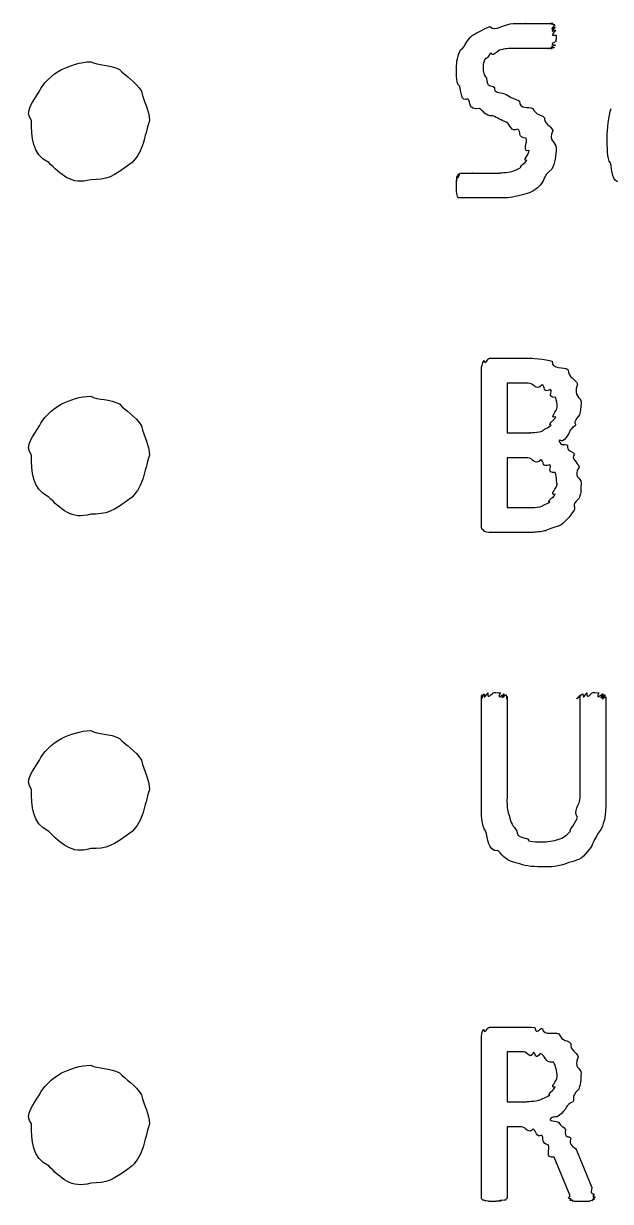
# Model space of a CAD drawing. Header units: millimetres. Extents: x 0 to 216, y 0 to 279.
# Drawn here: x 19.27 to 27.58, y 142.91 to 159.59 of the extents above; entities that cross this region are included whole.
import ezdxf

# ---------------------------------------------------------------- set-up
doc = ezdxf.new("R2010")
doc.units = ezdxf.units.MM
doc.layers.get('0').update_dxf_attribs({"linetype": 'CONTINUOUS'})

msp = doc.modelspace()

# ---------------------------------------------------------------- linework, layer by layer
at = {"color": 0}
for p, q in [((20.2241, 159.054), (20.2241, 159.054)), ((26.8111, 157.831), (26.8111, 157.831)), ((25.8685, 154.857), (26.4087, 154.857)), ((25.7528, 152.52), (25.7528, 154.725)), ((26.4142, 154.504), (26.1166, 154.504)), ((26.1166, 154.504), (26.1166, 153.799)), ((20.2241, 154.317), (20.2241, 154.317)), ((26.8277, 154.162), (26.8277, 154.162)), ((26.1166, 153.799), (26.4473, 153.799)), ((26.4087, 153.446), (26.1166, 153.446)), ((26.1166, 153.446), (26.1166, 152.74)), ((26.8277, 153.077), (26.8277, 153.077)), ((27.1639, 153.088), (27.1639, 153.088)), ((26.1166, 152.74), (26.4694, 152.74)), ((26.4197, 152.388), (25.8575, 152.388)), ((25.7528, 148.555), (25.7528, 150.06)), ((26.1166, 150.066), (26.1166, 148.649)), ((27.1529, 148.632), (27.1529, 150.066)), ((27.5167, 150.06), (27.5167, 148.583)), ((20.2241, 149.581), (20.2241, 149.581)), ((25.8685, 145.383), (26.3591, 145.383)), ((25.7528, 142.974), (25.7528, 145.251)), ((26.3536, 145.03), (26.1166, 145.03)), ((26.1166, 145.03), (26.1166, 144.325)), ((20.2241, 144.843), (20.2241, 144.843)), ((26.8277, 144.677), (26.8277, 144.677)), ((26.1166, 144.325), (26.3922, 144.325)), ((26.315, 143.972), (26.1166, 143.972)), ((26.1166, 143.972), (26.1166, 142.974)), ((27.0977, 143.641), (27.3182, 143.112)), ((27.0095, 142.991), (26.7836, 143.542)), ((27.3623, 142.974), (27.3623, 142.974))]:
    msp.add_line(p, q, dxfattribs=at)
for points in [[(25.626, 159.429), (25.6232, 159.421), (25.7831, 159.524), (25.8796, 159.551)], [(25.8796, 159.551), (25.936, 159.476), (26.0863, 159.595), (26.2048, 159.595)], [(26.2048, 159.595), (26.2296, 159.595), (26.3219, 159.595), (26.3812, 159.595)], [(26.3812, 159.595), (26.3481, 159.595), (26.4942, 159.595), (26.5465, 159.595)], [(26.5465, 159.595), (26.5686, 159.595), (26.643, 159.595), (26.6843, 159.595)], [(26.6843, 159.595), (26.6526, 159.595), (26.756, 159.595), (26.767, 159.595)], [(26.767, 159.595), (26.6788, 159.595), (26.7904, 159.589), (26.7946, 159.578)], [(26.7946, 159.578), (26.6857, 159.458), (26.8001, 159.559), (26.8001, 159.545)], [(26.8001, 159.545), (26.6899, 159.432), (26.8056, 159.518), (26.8056, 159.495)], [(26.8056, 159.495), (26.6926, 159.392), (26.8111, 159.453), (26.8111, 159.424)], [(25.4606, 159.231), (25.4799, 159.198), (25.5557, 159.377), (25.626, 159.429)], [(26.8056, 159.341), (26.6899, 159.286), (26.8029, 159.3), (26.8001, 159.286)], [(26.8111, 159.424), (26.8111, 159.333), (26.8084, 159.366), (26.8056, 159.341)], [(25.4, 158.966), (25.4, 159.039), (25.4193, 159.154), (25.4606, 159.231)], [(25.8796, 159.17), (25.8038, 159.054), (25.8203, 159.121), (25.8024, 159.088)], [(26.0119, 159.22), (25.8741, 159.099), (25.9154, 159.192), (25.8796, 159.17)], [(26.2048, 159.242), (26.0973, 159.242), (26.067, 159.234), (26.0119, 159.22)], [(26.4142, 159.242), (26.2489, 159.242), (26.2819, 159.242), (26.2048, 159.242)], [(26.5741, 159.242), (26.4914, 159.242), (26.4763, 159.242), (26.4142, 159.242)], [(26.6843, 159.242), (26.5796, 159.242), (26.6182, 159.242), (26.5741, 159.242)], [(26.756, 159.242), (26.6416, 159.242), (26.7174, 159.242), (26.6843, 159.242)], [(26.7836, 159.253), (26.6678, 159.242), (26.767, 159.242), (26.756, 159.242)], [(26.8001, 159.286), (26.6816, 159.256), (26.7904, 159.26), (26.7836, 159.253)], [(19.8107, 158.944), (19.9278, 158.999), (20.0835, 159.054), (20.2241, 159.054)], [(20.2241, 159.054), (20.3247, 158.999), (20.4997, 159.017), (20.632, 158.944)], [(25.8024, 159.088), (25.7707, 158.991), (25.7803, 159.027), (25.7803, 158.994)], [(25.7803, 158.994), (25.7707, 158.892), (25.7941, 158.87), (25.8244, 158.823)], [(19.4965, 158.636), (19.5419, 158.738), (19.6784, 158.874), (19.8107, 158.944)], [(20.632, 158.944), (20.7064, 158.856), (20.8662, 158.771), (20.9407, 158.636)], [(25.4441, 158.713), (25.4, 158.724), (25.4, 158.867), (25.4, 158.966)], [(25.8244, 158.823), (25.83, 158.68), (25.8919, 158.731), (25.9402, 158.691)], [(25.5598, 158.531), (25.4579, 158.466), (25.473, 158.642), (25.4441, 158.713)], [(25.9402, 158.691), (25.925, 158.603), (26.0422, 158.621), (26.1056, 158.592)], [(19.3862, 158.222), (19.2732, 158.352), (19.4221, 158.503), (19.4965, 158.636)], [(20.9407, 158.636), (20.9751, 158.47), (21.0564, 158.365), (21.0564, 158.222)], [(25.7252, 158.393), (25.5571, 158.363), (25.6109, 158.478), (25.5598, 158.531)], [(26.1056, 158.592), (26.1676, 158.543), (26.2296, 158.531), (26.293, 158.498)], [(26.293, 158.498), (26.2957, 158.363), (26.4211, 158.433), (26.4804, 158.393)], [(25.9126, 158.288), (25.7969, 158.286), (25.7872, 158.356), (25.7252, 158.393)], [(26.4804, 158.393), (26.5355, 158.286), (26.5975, 158.312), (26.6458, 158.261)], [(27.5346, 157.985), (27.5346, 158.096), (27.5525, 158.283), (27.5897, 158.393)], [(19.6288, 157.627), (19.3918, 157.743), (19.3862, 157.991), (19.3862, 158.222)], [(21.0564, 158.222), (20.9751, 157.977), (20.9737, 157.792), (20.8084, 157.627)], [(26.1056, 158.2), (26.0422, 158.224), (25.9788, 158.258), (25.9126, 158.288)], [(26.2709, 158.101), (26.1676, 158.047), (26.1676, 158.17), (26.1056, 158.2)], [(26.6458, 158.261), (26.6347, 158.184), (26.7367, 158.148), (26.767, 158.079)], [(26.3867, 157.974), (26.2626, 157.974), (26.3178, 158.064), (26.2709, 158.101)], [(26.767, 158.079), (26.6926, 157.926), (26.8111, 157.926), (26.8111, 157.831)], [(27.5787, 157.621), (27.5346, 157.679), (27.5346, 157.849), (27.5346, 157.985)], [(26.4308, 157.798), (26.3219, 157.76), (26.4156, 157.926), (26.3867, 157.974)], [(26.8111, 157.831), (26.8111, 157.721), (26.7904, 157.621), (26.7505, 157.533)], [(26.315, 157.561), (26.2819, 157.562), (26.3784, 157.623), (26.3977, 157.66)], [(26.3977, 157.66), (26.3219, 157.639), (26.4308, 157.745), (26.4308, 157.798)], [(20.2241, 157.384), (19.954, 157.298), (19.7942, 157.464), (19.6288, 157.627)], [(20.8084, 157.627), (20.53, 157.415), (20.4515, 157.384), (20.2241, 157.384)], [(26.0119, 157.478), (25.9871, 157.478), (26.1304, 157.485), (26.1827, 157.5)], [(26.1827, 157.5), (26.2075, 157.507), (26.2778, 157.535), (26.315, 157.561)], [(26.7505, 157.533), (26.6127, 157.426), (26.654, 157.369), (26.5851, 157.307)], [(27.7165, 157.351), (27.5966, 157.348), (27.6117, 157.514), (27.5787, 157.621)], [(25.4, 157.379), (25.4028, 157.319), (25.4069, 157.424), (25.411, 157.439)], [(25.4, 157.291), (25.4, 157.272), (25.4, 157.357), (25.4, 157.379)], [(25.411, 157.439), (25.4138, 157.348), (25.4234, 157.463), (25.4276, 157.467)], [(25.4276, 157.467), (25.4248, 157.36), (25.4441, 157.478), (25.4551, 157.478)], [(25.4551, 157.478), (25.451, 157.478), (25.4896, 157.478), (25.5157, 157.478)], [(25.5157, 157.478), (25.5061, 157.478), (25.5819, 157.478), (25.626, 157.478)], [(25.626, 157.478), (25.5984, 157.478), (25.728, 157.478), (25.7914, 157.478)], [(25.7914, 157.478), (25.841, 157.478), (25.9264, 157.478), (26.0119, 157.478)], [(25.411, 157.17), (25.4, 157.183), (25.4, 157.238), (25.4, 157.291)], [(25.4386, 157.125), (25.4138, 157.125), (25.4179, 157.139), (25.411, 157.17)], [(26.3371, 157.17), (26.1634, 157.125), (26.1386, 157.125), (26.0284, 157.125)], [(26.5851, 157.307), (26.4721, 157.187), (26.4322, 157.202), (26.3371, 157.17)], [(25.5102, 157.125), (25.44, 157.125), (25.4524, 157.125), (25.4386, 157.125)], [(25.6425, 157.125), (25.5102, 157.125), (25.5461, 157.125), (25.5102, 157.125)], [(25.8189, 157.125), (25.7307, 157.125), (25.6935, 157.125), (25.6425, 157.125)], [(26.0284, 157.125), (25.863, 157.125), (25.8851, 157.125), (25.8189, 157.125)], [(25.7528, 154.725), (25.7528, 154.699), (25.7652, 154.805), (25.7914, 154.824)], [(25.7914, 154.824), (25.8038, 154.739), (25.8423, 154.857), (25.8685, 154.857)], [(26.4087, 154.857), (26.4473, 154.857), (26.6637, 154.842), (26.756, 154.813)], [(26.756, 154.813), (26.7477, 154.684), (26.9227, 154.747), (26.982, 154.692)], [(26.982, 154.692), (26.9834, 154.573), (27.0839, 154.568), (27.1143, 154.488)], [(26.6127, 154.477), (26.5135, 154.386), (26.4983, 154.504), (26.4142, 154.504)], [(26.734, 154.41), (26.6127, 154.353), (26.6637, 154.462), (26.6127, 154.477)], [(27.1143, 154.488), (27.0454, 154.298), (27.1639, 154.322), (27.1639, 154.223)], [(19.8107, 154.207), (19.9278, 154.262), (20.0835, 154.317), (20.2241, 154.317)], [(20.2241, 154.317), (20.3247, 154.262), (20.4997, 154.28), (20.632, 154.207)], [(26.8056, 154.3), (26.6747, 154.295), (26.767, 154.38), (26.734, 154.41)], [(19.4965, 153.898), (19.5419, 154), (19.6784, 154.136), (19.8107, 154.207)], [(20.632, 154.207), (20.7064, 154.118), (20.8662, 154.033), (20.9407, 153.898)], [(26.8056, 154.025), (26.7036, 153.993), (26.8277, 154.114), (26.8277, 154.162)], [(26.8277, 154.162), (26.8222, 154.209), (26.8194, 154.259), (26.8056, 154.3)], [(27.1639, 154.223), (27.1639, 154.141), (27.1556, 154.107), (27.1418, 154.052)], [(26.7395, 153.909), (26.6747, 153.905), (26.7904, 153.98), (26.8056, 154.025)], [(27.1418, 154.052), (27.0206, 153.912), (27.1102, 153.945), (27.0812, 153.898)], [(19.3862, 153.484), (19.2732, 153.614), (19.4221, 153.766), (19.4965, 153.898)], [(20.9407, 153.898), (20.9751, 153.732), (21.0564, 153.628), (21.0564, 153.484)], [(26.4473, 153.799), (26.406, 153.799), (26.5796, 153.807), (26.6237, 153.826)], [(26.6237, 153.826), (26.6154, 153.839), (26.7091, 153.876), (26.7395, 153.909)], [(27.0812, 153.898), (26.9655, 153.821), (27.022, 153.813), (26.982, 153.777)], [(26.982, 153.777), (26.8883, 153.629), (26.9007, 153.711), (26.8497, 153.688)], [(26.8497, 153.688), (26.88, 153.596), (26.9338, 153.656), (26.971, 153.622)], [(19.6288, 152.889), (19.3918, 153.005), (19.3862, 153.253), (19.3862, 153.484)], [(21.0564, 153.484), (20.9751, 153.239), (20.9737, 153.054), (20.8084, 152.889)], [(26.971, 153.622), (26.9572, 153.53), (27.044, 153.547), (27.0702, 153.495)], [(27.0702, 153.495), (27.0123, 153.427), (27.1212, 153.382), (27.1363, 153.314)], [(26.5961, 153.418), (26.5024, 153.327), (26.4859, 153.446), (26.4087, 153.446)], [(26.7229, 153.347), (26.6017, 153.294), (26.6471, 153.403), (26.5961, 153.418)], [(26.8001, 153.236), (26.6678, 153.232), (26.756, 153.317), (26.7229, 153.347)], [(27.1363, 153.314), (27.0454, 153.17), (27.1639, 153.168), (27.1639, 153.088)], [(26.8277, 153.077), (26.8222, 153.027), (26.818, 153.192), (26.8001, 153.236)], [(26.8001, 152.928), (26.7036, 152.908), (26.8277, 153.022), (26.8277, 153.077)], [(27.1639, 153.088), (27.1639, 152.895), (27.1543, 152.939), (27.1363, 152.873)], [(20.2241, 152.647), (19.954, 152.56), (19.7942, 152.727), (19.6288, 152.889)], [(20.8084, 152.889), (20.53, 152.677), (20.4515, 152.647), (20.2241, 152.647)], [(26.6127, 152.762), (26.6044, 152.769), (26.6926, 152.797), (26.7229, 152.823)], [(26.7229, 152.823), (26.6678, 152.824), (26.7808, 152.886), (26.8001, 152.928)], [(27.1363, 152.873), (27.0123, 152.765), (27.0977, 152.753), (27.0647, 152.702)], [(26.4694, 152.74), (26.5204, 152.74), (26.5713, 152.747), (26.6127, 152.762)], [(27.0647, 152.702), (26.9503, 152.545), (26.9985, 152.604), (26.9544, 152.564)], [(25.7859, 152.415), (25.7528, 152.428), (25.7528, 152.472), (25.7528, 152.52)], [(26.9544, 152.564), (26.8621, 152.465), (26.8607, 152.49), (26.8056, 152.465)], [(25.8575, 152.388), (25.7969, 152.388), (25.8079, 152.396), (25.7859, 152.415)], [(26.6292, 152.404), (26.5135, 152.388), (26.4997, 152.388), (26.4197, 152.388)], [(26.8056, 152.465), (26.6347, 152.412), (26.6912, 152.418), (26.6292, 152.404)], [(25.7528, 150.06), (25.7528, 149.973), (25.7542, 150.079), (25.7583, 150.088)], [(25.7583, 150.088), (25.7638, 149.988), (25.7762, 150.1), (25.7914, 150.104)], [(25.7914, 150.104), (25.7927, 149.995), (25.8244, 150.111), (25.8465, 150.115)], [(25.8465, 150.115), (25.8368, 150.002), (25.8975, 150.121), (25.9347, 150.121)], [(25.9347, 150.121), (25.9071, 150.121), (25.9967, 150.118), (26.0229, 150.115)], [(26.0229, 150.115), (25.9581, 149.995), (26.067, 150.107), (26.078, 150.104)], [(26.078, 150.104), (25.9843, 149.988), (26.1014, 150.095), (26.1056, 150.088)], [(26.1056, 150.088), (26.1124, 149.973), (26.1166, 150.072), (26.1166, 150.066)], [(27.1529, 150.066), (27.0385, 149.973), (27.1543, 150.079), (27.1584, 150.088)], [(27.1584, 150.088), (27.0495, 149.988), (27.1763, 150.1), (27.1914, 150.104)], [(27.1914, 150.104), (27.197, 149.995), (27.2245, 150.111), (27.2466, 150.115)], [(27.2466, 150.115), (27.2438, 150.002), (27.3017, 150.121), (27.3348, 150.121)], [(27.3348, 150.121), (27.31, 150.121), (27.3954, 150.118), (27.4175, 150.115)], [(27.4175, 150.115), (27.3582, 149.995), (27.4629, 150.107), (27.4781, 150.104)], [(27.4781, 150.104), (27.3871, 149.988), (27.5015, 150.095), (27.5057, 150.088)], [(27.5057, 150.088), (27.3982, 149.973), (27.5167, 150.071), (27.5167, 150.06)], [(19.8107, 149.47), (19.9278, 149.526), (20.0835, 149.581), (20.2241, 149.581)], [(20.2241, 149.581), (20.3247, 149.526), (20.4997, 149.543), (20.632, 149.47)], [(19.4965, 149.162), (19.5419, 149.263), (19.6784, 149.4), (19.8107, 149.47)], [(20.632, 149.47), (20.7064, 149.382), (20.8662, 149.297), (20.9407, 149.162)], [(19.3862, 148.748), (19.2732, 148.878), (19.4221, 149.029), (19.4965, 149.162)], [(20.9407, 149.162), (20.9751, 148.996), (21.0564, 148.892), (21.0564, 148.748)], [(19.6288, 148.153), (19.3918, 148.269), (19.3862, 148.517), (19.3862, 148.748)], [(21.0564, 148.748), (20.9751, 148.503), (20.9737, 148.318), (20.8084, 148.153)], [(26.1166, 148.649), (26.1124, 148.445), (26.1276, 148.448), (26.1497, 148.368)], [(25.8134, 148.164), (25.7528, 148.225), (25.7528, 148.408), (25.7528, 148.555)], [(27.1143, 148.357), (27.0385, 148.437), (27.1529, 148.529), (27.1529, 148.632)], [(27.5167, 148.583), (27.5167, 148.36), (27.4946, 148.303), (27.4505, 148.186)], [(26.1497, 148.368), (26.1607, 148.282), (26.2103, 148.219), (26.2544, 148.164)], [(27.0151, 148.159), (26.9903, 148.161), (27.0922, 148.28), (27.1143, 148.357)], [(20.2241, 147.91), (19.954, 147.823), (19.7942, 147.99), (19.6288, 148.153)], [(20.8084, 148.153), (20.53, 147.941), (20.4515, 147.91), (20.2241, 147.91)], [(25.9898, 147.877), (25.8327, 147.879), (25.8534, 148.05), (25.8134, 148.164)], [(26.2544, 148.164), (26.2516, 148.059), (26.3563, 148.071), (26.4197, 148.042)], [(26.8497, 148.042), (26.9021, 148.055), (26.971, 148.106), (27.0151, 148.159)], [(27.4505, 148.186), (27.3141, 148.011), (27.3513, 147.974), (27.2741, 147.894)], [(26.4197, 148.042), (26.377, 148.004), (26.5534, 148.004), (26.6347, 148.004)], [(26.6347, 148.004), (26.6568, 148.004), (26.7863, 148.016), (26.8497, 148.042)], [(26.2599, 147.706), (26.1056, 147.729), (26.067, 147.803), (25.9898, 147.877)], [(27.2741, 147.894), (27.1598, 147.731), (27.1032, 147.752), (26.993, 147.712)], [(26.6182, 147.651), (26.4322, 147.651), (26.366, 147.669), (26.2599, 147.706)], [(26.993, 147.712), (26.8222, 147.651), (26.7574, 147.651), (26.6182, 147.651)], [(25.7528, 145.251), (25.7528, 145.225), (25.7638, 145.331), (25.7859, 145.35)], [(25.7859, 145.35), (25.7996, 145.264), (25.8382, 145.383), (25.8685, 145.383)], [(26.3591, 145.383), (26.3329, 145.383), (26.4666, 145.38), (26.5079, 145.378)], [(26.5079, 145.378), (26.5314, 145.258), (26.5824, 145.369), (26.6127, 145.367)], [(26.6127, 145.367), (26.6485, 145.24), (26.7794, 145.325), (26.8497, 145.289)], [(26.8497, 145.289), (26.9062, 145.165), (26.9765, 145.207), (27.0206, 145.151)], [(27.0206, 145.151), (26.9985, 145.055), (27.1032, 145.032), (27.1253, 144.959)], [(26.4914, 145.025), (26.4473, 144.912), (26.4115, 145.03), (26.3536, 145.03)], [(26.5851, 145.008), (26.5135, 144.905), (26.5245, 145.021), (26.4914, 145.025)], [(26.7725, 144.887), (26.6306, 144.872), (26.6733, 144.982), (26.5851, 145.008)], [(19.8107, 144.733), (19.9278, 144.788), (20.0835, 144.843), (20.2241, 144.843)], [(20.2241, 144.843), (20.3247, 144.788), (20.4997, 144.806), (20.632, 144.733)], [(26.8277, 144.677), (26.8222, 144.762), (26.8084, 144.832), (26.7725, 144.887)], [(27.1253, 144.959), (27.0454, 144.794), (27.1639, 144.811), (27.1639, 144.727)], [(19.4965, 144.424), (19.5419, 144.526), (19.6784, 144.662), (19.8107, 144.733)], [(20.632, 144.733), (20.7064, 144.645), (20.8662, 144.559), (20.9407, 144.424)], [(26.8001, 144.534), (26.7036, 144.508), (26.8277, 144.625), (26.8277, 144.677)], [(27.1639, 144.727), (27.1639, 144.625), (27.1529, 144.567), (27.1308, 144.501)], [(26.7229, 144.424), (26.6706, 144.424), (26.7849, 144.493), (26.8001, 144.534)], [(27.1308, 144.501), (27.0054, 144.376), (27.0839, 144.376), (27.0481, 144.325)], [(19.3862, 144.011), (19.2732, 144.14), (19.4221, 144.292), (19.4965, 144.424)], [(20.9407, 144.424), (20.9751, 144.259), (21.0564, 144.154), (21.0564, 144.011)], [(26.3922, 144.325), (26.3701, 144.325), (26.53, 144.333), (26.5851, 144.352)], [(26.5851, 144.352), (26.5975, 144.361), (26.6857, 144.394), (26.7229, 144.424)], [(27.0481, 144.325), (26.9324, 144.272), (26.9668, 144.228), (26.9159, 144.192)], [(26.9159, 144.192), (26.829, 144.082), (26.8056, 144.123), (26.7395, 144.099)], [(19.6288, 143.415), (19.3918, 143.531), (19.3862, 143.779), (19.3862, 144.011)], [(21.0564, 144.011), (20.9751, 143.765), (20.9737, 143.581), (20.8084, 143.415)], [(26.4859, 143.939), (26.428, 143.853), (26.3812, 143.972), (26.315, 143.972)], [(26.7395, 144.099), (26.6857, 144.038), (26.8166, 144.058), (26.8497, 144.032)], [(26.8497, 144.032), (26.869, 143.986), (26.9131, 143.973), (26.9434, 143.933)], [(26.6072, 143.851), (26.5245, 143.809), (26.5327, 143.917), (26.4859, 143.939)], [(26.7009, 143.713), (26.5934, 143.736), (26.643, 143.813), (26.6072, 143.851)], [(26.9434, 143.933), (26.9282, 143.792), (26.9985, 143.853), (27.0206, 143.807)], [(27.0206, 143.807), (26.9765, 143.696), (27.0716, 143.703), (27.0977, 143.641)], [(26.7836, 143.542), (26.6485, 143.512), (26.7298, 143.661), (26.7009, 143.713)], [(20.2241, 143.173), (19.954, 143.086), (19.7942, 143.252), (19.6288, 143.415)], [(20.8084, 143.415), (20.53, 143.203), (20.4515, 143.173), (20.2241, 143.173)], [(25.7583, 142.947), (25.7528, 142.942), (25.7528, 142.963), (25.7528, 142.974)], [(26.1166, 142.974), (26.1124, 142.942), (26.1124, 142.954), (26.1056, 142.947)], [(27.0261, 142.952), (26.9462, 142.949), (27.0123, 142.976), (27.0095, 142.991)], [(27.3182, 143.112), (27.2852, 142.998), (27.3472, 143.031), (27.3513, 143.013)], [(27.3513, 143.013), (27.2962, 142.965), (27.3623, 142.985), (27.3623, 142.974)], [(27.3623, 142.974), (27.2962, 142.942), (27.3596, 142.954), (27.3568, 142.947)], [(25.7914, 142.93), (25.7638, 142.927), (25.7652, 142.938), (25.7583, 142.947)], [(25.8465, 142.919), (25.7927, 142.921), (25.8051, 142.926), (25.7914, 142.93)], [(25.9347, 142.913), (25.8368, 142.913), (25.8685, 142.915), (25.8465, 142.919)], [(26.0229, 142.919), (25.9099, 142.913), (25.9705, 142.913), (25.9347, 142.913)], [(26.078, 142.93), (25.954, 142.921), (26.0449, 142.922), (26.0229, 142.919)], [(26.1056, 142.947), (26.1014, 142.927), (26.0918, 142.933), (26.078, 142.93)], [(27.0536, 142.925), (26.9613, 142.927), (27.033, 142.941), (27.0261, 142.952)], [(27.1032, 142.913), (26.9875, 142.916), (27.0674, 142.921), (27.0536, 142.925)], [(27.1859, 142.913), (27.1446, 142.913), (27.1253, 142.913), (27.1032, 142.913)], [(27.2741, 142.913), (27.2149, 142.913), (27.2218, 142.913), (27.1859, 142.913)], [(27.3293, 142.925), (27.2631, 142.916), (27.2989, 142.916), (27.2741, 142.913)], [(27.3568, 142.947), (27.2879, 142.927), (27.343, 142.931), (27.3293, 142.925)]]:
    msp.add_open_spline(points, degree=3, dxfattribs=at)

doc.saveas('drawing.dxf')
